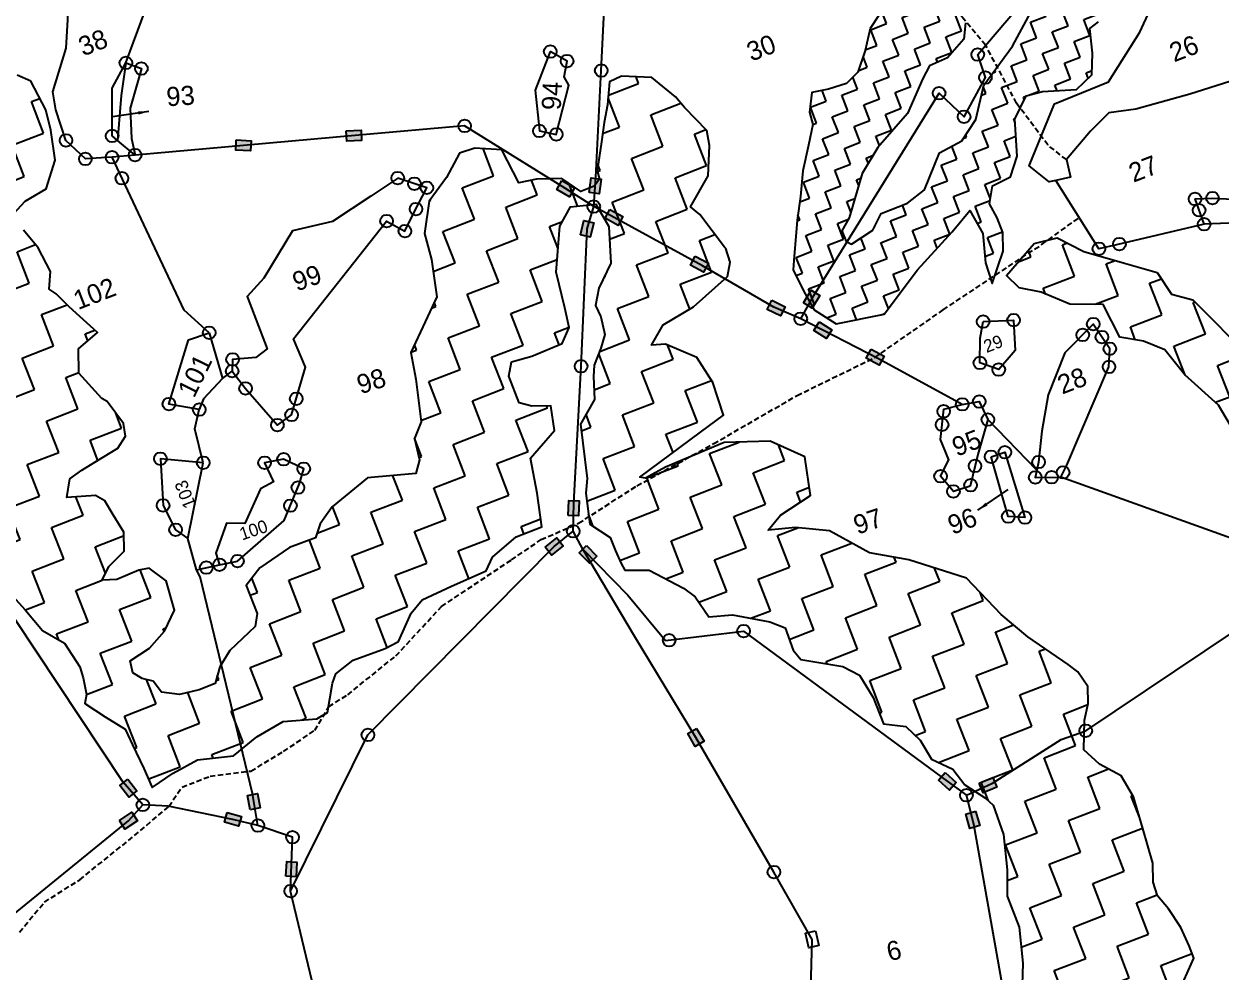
# Model space of a CAD drawing. Header units: metres. Extents: x 298584 to 302516, y 1968971 to 1973240.
# Drawn here: x 300528 to 301674, y 1971698 to 1972605 of the extents above; entities that cross this region are included whole.
import ezdxf

# ---------------------------------------------------------------- set-up
doc = ezdxf.new("R2010")
doc.units = ezdxf.units.M
doc.header["$MEASUREMENT"] = 0
doc.linetypes.add('DASHED', pattern=[0.75, 0.5, -0.25])
for name, color, linetype in [('LINE_FOOTPATH', 1, 'DASHED'), ('POLY_HATCH', 12, 'Continuous'), ('POLY_PARCEL', 6, 'Continuous'), ('SYM_ARROW', 1, 'Continuous'), ('SYM_STONE', 1, 'Continuous'), ('TEXT_PARCEL', 7, 'Continuous')]:
    doc.layers.add(name, color=color, linetype=linetype)
doc.styles.add('TEXT_MAP', font='')
doc.styles.get('TEXT_MAP').set_extended_font_data('Kruti Dev 050')
doc.dimstyles.get("Standard").update_dxf_attribs({"dimtxt": 0.18, "dimasz": 0.18, "dimexe": 0.18, "dimexo": 0.0625, "dimgap": 0.09, "dimtad": 0, "dimtih": 1, "dimtoh": 1, "dimdec": 4, "dimzin": 0, "dimdsep": 46, "dimtxsty": 'Standard', "dimcen": 0.09, "dimadec": 0, "dimazin": 0, "dimtfac": 1, "dimtdec": 4, "dimtofl": 0, "dimtmove": 0, "dimatfit": 3, "dimfxl": 1, "dimtolj": 1, "dimtzin": 0, "dimarcsym": 0})
pattern_1 = [(21.1555, (299824.944, 1968554.17), (18.4471, 41.73738), [32.2669, -32.2669]), (111.1555, (299855.037, 1968565.816), (-41.73738, 18.4471), [32.2669, -32.2669])]

# ---------------------------------------------------------------- blocks, each defined once
blk = doc.blocks.new('STONE')
blk.add_circle((0, 0), 0.851)
blk = doc.blocks.new('STONESQUAREFILLED')
blk.add_hatch(color=256).paths.add_polyline_path([(0.7, -0.48), (0.7, 0.48), (-0.7, 0.48), (-0.7, -0.48)])
blk.add_lwpolyline([(-0.7, 0.48), (0.7, 0.48), (0.7, -0.48), (-0.7, -0.48)], close=True)
blk = doc.blocks.new('STONESQUARE')
blk.add_lwpolyline([(-0.7, 0.48), (0.7, 0.48), (0.7, -0.48), (-0.7, -0.48)], close=True)
blk = doc.blocks.new('TEXTARROW')
blk.add_leader([(0.04, -0.01), (8.68, -0.01)], dimstyle='Standard', override={"dimtxt": 2.5, "dimasz": 2.5, "dimexe": 1.25, "dimexo": 0.625, "dimgap": 0.625, "dimtad": 1, "dimtih": 0, "dimtoh": 0, "dimzin": 8, "dimcen": 2.5, "dimtofl": 1})

msp = doc.modelspace()

# ---------------------------------------------------------------- hatches: boundary and pattern name
at = {"layer": 'POLY_HATCH'}
h = msp.add_hatch(dxfattribs=at)
h.set_pattern_fill('ZIGZAG', color=256, scale=5.0814, angle=21.1555, style=0)
h.set_pattern_definition([(21.1555, (299824.944, 1968554.17), (9.223553, 20.86869), [16.13345, -16.13345]), (111.1555, (299839.99, 1968559.993), (-20.86869, 9.223553), [16.13345, -16.13345])])
h.paths.add_polyline_path([(301315.3, 1972548.4), (301298.2, 1972542.9), (301282.1, 1972539.9), (301279.9, 1972520.8), (301283.3, 1972509.2), (301279.1, 1972489.4), (301273.6, 1972464.7), (301271.3, 1972440.2), (301268.3, 1972417.6), (301264.3, 1972369.7), (301274.4, 1972349.2), (301284.4, 1972331.6), (301305.6, 1972318.4), (301351.4, 1972327.5), (301383.3, 1972369.9), (301416.5, 1972406.3), (301433.3, 1972426.8), (301446, 1972404.9), (301448.3, 1972376.8), (301455, 1972356.9), (301465.5, 1972387.8), (301465, 1972405.8), (301459.6, 1972419.8), (301452.3, 1972433.1), (301455.3, 1972450.3), (301472.3, 1972459), (301478.7, 1972478.7), (301476.7, 1972514.3), (301487.3, 1972536.7), (301503, 1972540.6), (301535.5, 1972542.5), (301550.4, 1972556.8), (301551, 1972577.4), (301548.3, 1972601.1), (301556.6, 1972607.5), (301573, 1972628.8), (301583.4, 1972676.8), (301596.7, 1972731.3), (301588, 1972753.7), (301578.2, 1972773.5), (301567.3, 1972782.2), (301550.9, 1972788.7), (301539.7, 1972789.7), (301521.2, 1972793.4), (301494.3, 1972785), (301467.5, 1972768.2), (301422.9, 1972739.2), (301409.6, 1972712.6), (301406.4, 1972693.1), (301411.1, 1972667), (301406.3, 1972649.1), (301396.3, 1972638.8), (301357.6, 1972619.5), (301346.8, 1972614.2), (301337.9, 1972601.1), (301333.2, 1972580), (301326.2, 1972559.1)])
h.paths.add_polyline_path([(301345.5, 1972487.2), (301373.7, 1972519.6), (301388.6, 1972553.2), (301394.7, 1972565.2), (301412.1, 1972573), (301427.7, 1972590.9), (301429.2, 1972606.5), (301443.6, 1972624.9), (301456, 1972642.6), (301457.6, 1972668.9), (301478.5, 1972689.9), (301496.5, 1972718.3), (301515, 1972742.6), (301528.2, 1972744.5), (301529.2, 1972744.9), (301531.9, 1972740.6), (301544, 1972728.6), (301531.3, 1972692.1), (301516.9, 1972662.9), (301491.8, 1972616.7), (301474.3, 1972584.2), (301446.9, 1972546.8), (301439.3, 1972513.8), (301425.7, 1972493.5), (301404.3, 1972482.1), (301390.2, 1972446.6), (301373.7, 1972433.7), (301348.5, 1972424), (301340.7, 1972408.1), (301316.6, 1972392.5), (301310.9, 1972407.3), (301317.9, 1972419.7), (301330.5, 1972462.1)], flags=16)
h = msp.add_hatch(dxfattribs=at)
h.set_pattern_fill('ZIGZAG', color=256, scale=10.162801, angle=21.1555, style=0)
h.set_pattern_definition(pattern_1)
h.paths.add_polyline_path([(299997.4, 1971552), (299980.5, 1971580.5), (299971.6, 1971591), (299969.2, 1971622.2), (299973.9, 1971645.4), (299966.2, 1971662.8), (299972.6, 1971678.9), (299968.9, 1971696), (299962.3, 1971708), (299959.9, 1971721.7), (299961.4, 1971732.9), (299959.9, 1971746.9), (299955.3, 1971753.9), (299951, 1971760), (299943.5, 1971771.7), (299937, 1971788.6), (299925.8, 1971810), (299920.9, 1971835.3), (299915.2, 1971857.5), (299909.3, 1971872.7), (299894.7, 1971885.5), (299879.8, 1971901.1), (299868.6, 1971915.2), (299863, 1971934.5), (299861.1, 1971952.2), (299860.7, 1971965.6), (299849.2, 1971977.7), (299829.9, 1971993.6), (299820, 1972007.8), (299809.6, 1972039.8), (299812.3, 1972055.4), (299808.4, 1972065.5), (299795.2, 1972077), (299786.8, 1972103.8), (299790.2, 1972117.8), (299798.2, 1972129.6), (299811.5, 1972140.6), (299820.6, 1972159.7), (299818, 1972184), (299820.4, 1972200.5), (299842, 1972217.6), (299853.1, 1972231.6), (299854, 1972244.5), (299848.8, 1972250.3), (299831.3, 1972263), (299811.9, 1972282.3), (299810.9, 1972293), (299812.1, 1972305.5), (299796.9, 1972322), (299774.7, 1972336.7), (299761.3, 1972358.7), (299752.3, 1972382), (299774.3, 1972388.1), (299799, 1972374.3), (299810.2, 1972363.1), (299819.8, 1972348.3), (299844.7, 1972344.4), (299858.7, 1972333.3), (299868.6, 1972317.7), (299877.7, 1972301.7), (299890.7, 1972288.3), (299917.4, 1972282.1), (299947.5, 1972272.3), (299956, 1972255.2), (299989.9, 1972255.7), (300012.5, 1972252.8), (300026.4, 1972236.8), (300048.3, 1972222.9), (300072.5, 1972210.9), (300078.7, 1972199.7), (300086.7, 1972176.5), (300081.2, 1972165.6), (300081.1, 1972155.9), (300085.2, 1972142.9), (300096.2, 1972134.5), (300104.8, 1972122.3), (300112, 1972107.8), (300116.1, 1972086), (300118.6, 1972074.4), (300126.6, 1972063.9), (300145.2, 1972071.1), (300173.6, 1972065.5), (300187.8, 1972056.5), (300210, 1972042.7), (300215.7, 1972044.9), (300231.1, 1972052.8), (300247.7, 1972060.2), (300265.6, 1972064.2), (300285.7, 1972065.1), (300312.7, 1972075.6), (300330.1, 1972091.1), (300352.6, 1972100.8), (300377.6, 1972106.6), (300407.4, 1972089.9), (300440.7, 1972079.4), (300471.2, 1972070.9), (300495.5, 1972068.6), (300513.9, 1972061.1), (300529.1, 1972044.6), (300545.5, 1972024.7), (300566.8, 1972012.6), (300581.3, 1971990), (300584.4, 1971979.5), (300587.8, 1971963.3), (300586.1, 1971954.9), (300605.7, 1971942.1), (300624.9, 1971930.1), (300631.7, 1971915.2), (300642.7, 1971892.7), (300650.7, 1971874.5), (300670.8, 1971888), (300694, 1971900.9), (300728.6, 1971904.6), (300750.7, 1971922.9), (300776.1, 1971937.6), (300808.2, 1971940.2), (300818.5, 1971946.2), (300824.5, 1971981.7), (300842.9, 1971996.4), (300873.7, 1972007.4), (300886.5, 1972014.3), (300898.5, 1972041.3), (300909.1, 1972054.1), (300937.2, 1972067), (300970.4, 1972081.8), (300976.6, 1972094.9), (300999.2, 1972114.3), (301023.7, 1972123.8), (301019.1, 1972156.1), (301012.9, 1972189.6), (301035.8, 1972216), (301032.3, 1972239.9), (301014, 1972239.6), (301002, 1972242.8), (300992.2, 1972268.2), (300994.7, 1972281.8), (301014, 1972287.3), (301043.3, 1972299.6), (301050, 1972314.8), (301045.7, 1972333.6), (301037.5, 1972367.8), (301040.9, 1972411.9), (301051.2, 1972430.4), (301075.5, 1972433), (301087.7, 1972411.5), (301089.7, 1972376.3), (301078.4, 1972352.5), (301075.2, 1972335.7), (301080.3, 1972325), (301084, 1972308), (301080.3, 1972294.9), (301073.9, 1972278.8), (301073.2, 1972267.9), (301074, 1972245.8), (301060.7, 1972222.2), (301067.2, 1972170.3), (301065.9, 1972156.1), (301069.6, 1972126.5), (301089.1, 1972113.6), (301094.1, 1972100.9), (301099.7, 1972088.8), (301103.1, 1972082.4), (301126.4, 1972082.6), (301159.4, 1972065.3), (301170.4, 1972056.9), (301183.7, 1972037.7), (301206.3, 1972039.7), (301241.9, 1972033), (301256.8, 1972027.2), (301264.2, 1972005.7), (301271.5, 1971996.9), (301312, 1971990.2), (301327.9, 1971981.8), (301341, 1971960.6), (301350.8, 1971935.2), (301372.2, 1971932.8), (301386, 1971919.7), (301396.9, 1971901.5), (301417.2, 1971891.9), (301428.8, 1971876.9), (301455.1, 1971859.6), (301465.8, 1971829.3), (301469.1, 1971795.6), (301469.2, 1971770.3), (301480.6, 1971740.7), (301484.3, 1971706.2), (301483.5, 1971685.5), (301479.9, 1971664.6), (301489.7, 1971634.4), (301496.1, 1971607.7), (301498, 1971586.7), (301492.1, 1971573.2), (301493.1, 1971560.1), (301501.2, 1971529.2), (301490.4, 1971501.7), (301482, 1971478.1), (301489.6, 1971450.9), (301492.1, 1971434.4), (301486.5, 1971408.8), (301490.5, 1971395.8), (301500.5, 1971367.6), (301498, 1971354), (301487.7, 1971345.2), (301491.8, 1971314.7), (301495, 1971306.2), (301500.1, 1971286.9), (301499.3, 1971277.7), (301500.5, 1971256.8), (301507.2, 1971249.7), (301509.6, 1971240.9), (301515.8, 1971219.9), (301515.8, 1971202.4), (301552.1, 1971211.6), (301579.5, 1971226.1), (301576, 1971265.6), (301573, 1971298.4), (301569.3, 1971320.4), (301590, 1971332.3), (301597.9, 1971359.6), (301604.1, 1971381.4), (301603.1, 1971396.6), (301586.9, 1971410.8), (301562.4, 1971418.8), (301559.3, 1971429.3), (301569.1, 1971446.7), (301601.8, 1971472.9), (301622, 1971501.1), (301624.7, 1971521.7), (301609.8, 1971540.2), (301600.1, 1971575.3), (301597, 1971598.4), (301595.3, 1971615.3), (301589.8, 1971629.6), (301593.6, 1971650.2), (301600.8, 1971656.9), (301621.1, 1971664.8), (301632.3, 1971675.9), (301647.9, 1971711.1), (301643.3, 1971722.9), (301635.6, 1971740.4), (301623.8, 1971758.2), (301613.2, 1971770.6), (301609.1, 1971783.6), (301608.8, 1971802), (301599, 1971835.1), (301590, 1971865.6), (301578.5, 1971885.5), (301557.5, 1971896.8), (301542.5, 1971910.5), (301543.2, 1971938.9), (301546.8, 1971954.9), (301546.3, 1971971.2), (301537, 1971985.1), (301527.5, 1971992.1), (301489.1, 1972018.7), (301463.4, 1972039.9), (301430.4, 1972074.8), (301375, 1972092.2), (301337.3, 1972099), (301299, 1972120.2), (301266.7, 1972123.2), (301240.4, 1972120.8), (301252.3, 1972135.1), (301281, 1972154), (301275.6, 1972190.8), (301242.4, 1972206.1), (301198.2, 1972204.6), (301142.2, 1972181), (301122.8, 1972170.6), (301117.6, 1972171.5), (301175.5, 1972214.6), (301197.5, 1972230.9), (301187.4, 1972262), (301172.2, 1972286.2), (301142, 1972298.9), (301128.8, 1972297.7), (301139.7, 1972317.4), (301169, 1972334.6), (301201.5, 1972363.7), (301204, 1972377.3), (301200.3, 1972389.3), (301174.8, 1972423), (301166.1, 1972430.3), (301182.8, 1972460.1), (301184.3, 1972488.9), (301181.6, 1972503.4), (301160.4, 1972525.4), (301151.6, 1972535.6), (301128.9, 1972554), (301100.1, 1972555.5), (301088.6, 1972550.1), (301086.5, 1972527.9), (301083.3, 1972511.1), (301080.7, 1972492.6), (301076.8, 1972464.8), (301078.9, 1972456.9), (301073.8, 1972450), (301061.1, 1972445.1), (301042.7, 1972457.5), (301018.6, 1972456.9), (301001.6, 1972453.2), (300985.4, 1972484.9), (300959.5, 1972486.5), (300944.8, 1972481.8), (300932.4, 1972458.5), (300915.9, 1972435.6), (300911.4, 1972404.7), (300918, 1972380), (300921, 1972359.8), (300923.1, 1972344.1), (300911.9, 1972320.3), (300898.1, 1972290.7), (300903, 1972265.4), (300908.1, 1972224.5), (300901.7, 1972208.5), (300906.7, 1972188), (300903, 1972174.9), (300856.9, 1972170.7), (300822.9, 1972143), (300811.6, 1972126.9), (300807.1, 1972113.5), (300782, 1972104.3), (300753.7, 1972084.6), (300740.7, 1972067.9), (300751.1, 1972040.8), (300749.1, 1972028.4), (300724.9, 1972005.4), (300715.3, 1971990), (300710.9, 1971973.8), (300695.7, 1971967.9), (300676.9, 1971963.5), (300659.6, 1971965.6), (300651.6, 1971976.1), (300632.8, 1971980.7), (300629.5, 1971995.7), (300648.1, 1972007.8), (300662.3, 1972024), (300672, 1972044.2), (300664, 1972072.3), (300647.7, 1972084.4), (300637.7, 1972082.5), (300616.9, 1972073.5), (300602.6, 1972072.8), (300609.1, 1972086), (300623.9, 1972100.5), (300623.6, 1972118.9), (300613.4, 1972135.3), (300605.3, 1972148.7), (300596.4, 1972154), (300568.9, 1972152.1), (300571.8, 1972169.8), (300583.2, 1972178.1), (300595.8, 1972185.8), (300617.8, 1972199.2), (300625, 1972210.8), (300623.3, 1972222.7), (300607.4, 1972243.8), (300602.4, 1972246.7), (300580.3, 1972270.9), (300580, 1972294.2), (300598.3, 1972310), (300571.2, 1972334.5), (300558.6, 1972347.1), (300552.1, 1972351.4), (300553.3, 1972368.4), (300541.6, 1972391.1), (300527.3, 1972407.9), (300518.2, 1972423.8), (300529.1, 1972435.8), (300549, 1972447.4), (300557.7, 1972475.1), (300553.5, 1972503.6), (300548.8, 1972523.2), (300534.3, 1972550.6), (300521.4, 1972556.3), (300513.7, 1972556.2), (300486.8, 1972547.8), (300448.2, 1972549.4), (300443, 1972550.3), (300421, 1972551), (300399.9, 1972542.9), (300390.4, 1972554.8), (300367.4, 1972574), (300332.8, 1972570.4), (300313, 1972558.8), (300289.2, 1972539.9), (300268.4, 1972510.5), (300262.7, 1972492.7), (300259.1, 1972476.7), (300258.6, 1972462.9), (300266.3, 1972440.6), (300261.2, 1972421.1), (300237.7, 1972401.4), (300226.1, 1972360.9), (300223.8, 1972324), (300223.9, 1972298.8), (300227.8, 1972276), (300212, 1972251.4), (300186.2, 1972257.9), (300163.3, 1972279.2), (300122.2, 1972292.5), (300090.4, 1972309.3), (300076.8, 1972316.7), (300041.5, 1972322.5), (300031.8, 1972340.1), (300021.7, 1972358.6), (300008, 1972381.5), (299991.2, 1972402.2), (299954.5, 1972424), (299938.8, 1972429.6), (299924.2, 1972430.8), (299897.3, 1972427.2), (299885.2, 1972458.5), (299871.4, 1972484.2), (299856, 1972498.7), (299810.3, 1972493.6), (299795.8, 1972490.9), (299773.1, 1972479.2), (299748.2, 1972470.6), (299712.1, 1972463.4), (299696.8, 1972465.3), (299659.6, 1972468.4), (299641.1, 1972463.2), (299638.8, 1972451.6), (299644.3, 1972427.4), (299644.8, 1972407.7), (299638.4, 1972369.7), (299650, 1972337.3), (299666.3, 1972320.3), (299693, 1972301.5), (299734.6, 1972284.5), (299749.8, 1972272.9), (299753.5, 1972260.7), (299752.4, 1972248.6), (299764.5, 1972234.5), (299755.4, 1972215.7), (299760.4, 1972195.3), (299769.5, 1972171.6), (299756.2, 1972168.4), (299739, 1972172.5), (299697.1, 1972202.9), (299660.6, 1972183.9), (299643.5, 1972175.4), (299643.7, 1972147.3), (299646, 1972128.7), (299676.1, 1972088.8), (299681.2, 1972083), (299709.3, 1972044.7), (299728.5, 1972032.7), (299732.9, 1972014), (299729, 1971998.9), (299737.5, 1971976.9), (299757, 1971959.2), (299778.9, 1971945.3), (299783.2, 1971934.3), (299786.9, 1971909.5), (299792.9, 1971886.6), (299811.9, 1971872.5), (299836.1, 1971860.5), (299845.7, 1971850.6), (299854.8, 1971847.3), (299847, 1971834.9), (299831.7, 1971806.6), (299831.1, 1971795.7), (299848.1, 1971768.4), (299826.4, 1971755), (299817.7, 1971744.8), (299807.2, 1971724.2), (299813.1, 1971701.3), (299828, 1971677.9), (299842.3, 1971661), (299869.6, 1971648.3), (299867, 1971637.5), (299848, 1971601), (299845.4, 1971577.7), (299861.9, 1971545.2), (299875.9, 1971538.9), (299880.9, 1971526.3), (299882.8, 1971521.2), (299895, 1971489.3), (299927.6, 1971450.4), (299934.7, 1971434.6), (299941.2, 1971405.1), (299945, 1971380.3), (299957.6, 1971350.2), (299947.8, 1971332.8), (299941.9, 1971292.6), (299931.6, 1971274), (299936, 1971255.3), (299944.8, 1971232.4), (299954.1, 1971223.4), (299966.8, 1971210.8), (300000.9, 1971200.7), (300013.3, 1971198.7), (300001.6, 1971178.8), (300009.6, 1971150.8), (300015, 1971139.3), (300027.6, 1971134.4), (300027.6, 1971121.8), (300023.1, 1971100.6), (300036.1, 1971069.7), (300075.6, 1971035.4), (300099, 1971015.3), (300113.9, 1971009.4), (300120.5, 1971010), (300125.2, 1971020.5), (300133.9, 1971030.7), (300152.1, 1971029), (300148.7, 1971002.4), (300148.3, 1970993.5), (300153.1, 1970971.1), (300171.9, 1970942.4), (300178.4, 1970933.2), (300168.5, 1970918.7), (300160.9, 1970903.1), (300158.3, 1970884.6), (300147.7, 1970872.3), (300172.6, 1970847.7), (300202.5, 1970823.3), (300266, 1970809.9), (300275.4, 1970810.7), (300282.1, 1970833.7), (300276.5, 1970848.1), (300265.6, 1970866.2), (300257.1, 1970875.5), (300246.3, 1970903.4), (300241.6, 1970925.9), (300253, 1970939.1), (300253.6, 1970945.1), (300242.8, 1970960.4), (300221.5, 1970982.2), (300212.9, 1971014.9), (300210.7, 1971036), (300204.2, 1971052.9), (300191, 1971064.4), (300183, 1971074.9), (300167.1, 1971096), (300160.4, 1971103.1), (300153.7, 1971118), (300152, 1971134.8), (300153.2, 1971151.8), (300148.7, 1971163.7), (300144.2, 1971172.7), (300138.5, 1971189.9), (300129.1, 1971206.7), (300120.4, 1971226.6), (300111.8, 1971238.8), (300104.3, 1971250.5), (300093.6, 1971270.7), (300078, 1971298.4), (300076.1, 1971308.3), (300066.6, 1971332.9), (300054.7, 1971361.3), (300036.9, 1971404.1), (300034.4, 1971413.7), (300033.8, 1971420.3), (300025.1, 1971452.9), (300018.9, 1971486.4), (300006.8, 1971517.7), (300004.3, 1971534.3)])
h.paths.add_polyline_path([(300275.8, 1972245.4), (300268.4, 1972255.4), (300262.1, 1972293), (300266.7, 1972305.3), (300284.5, 1972326.3), (300287.8, 1972351.1), (300297.8, 1972367.9), (300326.4, 1972409.6), (300350.3, 1972433), (300370.4, 1972441.9), (300381.2, 1972441.4), (300395, 1972436.1), (300420.4, 1972428.3), (300428.8, 1972418.6), (300433, 1972395.6), (300443.5, 1972380.8), (300451.8, 1972359.3), (300456.1, 1972348.1), (300457.8, 1972319.3), (300466.1, 1972307.2), (300472.7, 1972299.2), (300480.6, 1972278.8), (300484.2, 1972254.3), (300492.1, 1972233.8), (300506.9, 1972223.1), (300518.4, 1972214.6), (300521.1, 1972201.5), (300522.5, 1972179.7), (300513.2, 1972176.1), (300507.1, 1972189), (300494.8, 1972205.5), (300485.4, 1972220.7), (300466.5, 1972223.9), (300418.6, 1972201.8), (300406.1, 1972215.8), (300412.6, 1972232.5), (300446.6, 1972263.2), (300439.6, 1972293.5), (300421.5, 1972300.6), (300403.3, 1972326.5), (300385.3, 1972339.5), (300348.7, 1972348.8), (300335.1, 1972335.4), (300306.8, 1972302.1), (300293.8, 1972268.8)], flags=16)
at = {"layer": 'POLY_HATCH', "ltscale": 10}
h = msp.add_hatch(dxfattribs=at)
h.set_pattern_fill('ZIGZAG', color=256, scale=10.162801, angle=21.1555, style=0)
h.set_pattern_definition(pattern_1)
h.paths.add_polyline_path([(301736.8, 1972166.7), (301744.5, 1972149.4), (301774.9, 1972130.4), (301793.1, 1972113.4), (301807.7, 1972075.7), (301811.2, 1972051.5), (301804.6, 1972028.8), (301808, 1972005.1), (301810.2, 1971994.4), (301799.8, 1971978.8), (301767.3, 1971968.2), (301769, 1971956.3), (301751.7, 1971901.5), (301754.7, 1971881.5), (301764, 1971877.4), (301773.8, 1971861.9), (301781.8, 1971848.7), (301785.3, 1971834.6), (301789.1, 1971819.8), (301802.2, 1971813.3), (301819.8, 1971806.7), (301826.1, 1971799.2), (301812.2, 1971782.5), (301800.7, 1971767.5), (301792.6, 1971746.1), (301798.7, 1971725.3), (301806.7, 1971719.7), (301808.6, 1971709.9), (301805.7, 1971692.4), (301807, 1971676.6), (301814.8, 1971661.3), (301849.1, 1971657.3), (301874.3, 1971654.5), (301897.6, 1971666.4), (301913.8, 1971666.9), (301924, 1971655.4), (301939.6, 1971649.9), (301976.7, 1971666.2), (301991.7, 1971684.5), (302007.2, 1971706.9), (302018.3, 1971760.2), (302015.8, 1971789.1), (302009.5, 1971807.8), (302023.8, 1971818.2), (302030.6, 1971830.4), (302028.2, 1971839.1), (302019.4, 1971856.9), (302006.5, 1971882.7), (301974, 1971897.1), (301951.5, 1971898), (301952.8, 1971907.1), (301943.8, 1971927.7), (301933.4, 1971919.9), (301915.5, 1971901.4), (301908.8, 1971894), (301889, 1971885.3), (301868.8, 1971872.7), (301850, 1971844.3), (301844.5, 1971833.1), (301832.7, 1971842.7), (301824.8, 1971860), (301814.7, 1971881.1), (301811, 1971898), (301812.1, 1971905.1), (301810.3, 1971919.8), (301824.4, 1971933), (301847.3, 1971918.8), (301872, 1971924.5), (301876.7, 1971927.3), (301893, 1971945.1), (301892.9, 1971965.3), (301881.3, 1971992.6), (301899.2, 1972011), (301921.1, 1972029.1), (301922, 1972046.8), (301917.6, 1972085.5), (301885.1, 1972147), (301848.2, 1972174.7), (301836.9, 1972179), (301833.2, 1972191.1), (301844, 1972202.9), (301846.6, 1972221.2), (301831.2, 1972246.1), (301817.6, 1972263.9), (301788.8, 1972283.5), (301772.2, 1972266.6), (301761.4, 1972237.3), (301744.5, 1972251), (301738.8, 1972258.4), (301720.4, 1972281.1), (301684.9, 1972303), (301664.3, 1972323.9), (301647, 1972341.3), (301626.6, 1972346.8), (301612.8, 1972367.5), (301581.4, 1972376.5), (301542.5, 1972387.4), (301517.1, 1972400.7), (301495.2, 1972395.1), (301468.5, 1972364.6), (301480.7, 1972352.9), (301501.7, 1972348.5), (301529.2, 1972337.1), (301561.1, 1972336.9), (301577.1, 1972305.5), (301599.7, 1972301.8), (301620.3, 1972293.4), (301639.3, 1972269.4), (301671.6, 1972240.5), (301683.1, 1972220.9), (301689.4, 1972207), (301707, 1972196.5), (301732, 1972191.7)])
h.paths.add_polyline_path([(301932.3, 1971853.2), (301940.7, 1971856.5), (301947.2, 1971859), (301964.4, 1971860.3), (301975, 1971848.3), (301976.5, 1971836), (301956.4, 1971818.6), (301946.5, 1971794.3), (301933.6, 1971758.3), (301933.3, 1971736.7), (301922.5, 1971731.4), (301911.2, 1971730.3), (301891.5, 1971722.7), (301858.1, 1971706.5), (301842.3, 1971711.1), (301834.8, 1971722.2), (301834.1, 1971738), (301838.3, 1971749.3), (301852.6, 1971762.3), (301868.9, 1971772.9), (301889.5, 1971800.2), (301924.7, 1971839.5)], flags=16)

# ---------------------------------------------------------------- linework, layer by layer
at = {"layer": 'LINE_FOOTPATH', "ltscale": 10}
for points in [[(301525.9, 1972475.5), (301508.1, 1972489.5), (301478.2, 1972529.5), (301448.6, 1972585), (301425.9, 1972612.3), (301419.1, 1972657), (301412.2, 1972700), (301395.7, 1972708.8), (301315.8, 1972732.8), (301259.5, 1972743.9), (301211.8, 1972756.8), (301183.8, 1972760.3), (301156.4, 1972758.1), (301135.2, 1972755), (301110.7, 1972759.3)], [(300523.7, 1971736), (300547.6, 1971764.7), (300581.2, 1971786.1), (300633.8, 1971828.4), (300666.5, 1971856.3), (300679.2, 1971874.8), (300706.1, 1971885.1), (300745.2, 1971890.1), (300776.4, 1971909), (300806.2, 1971929), (300819.8, 1971951.9), (300837.8, 1971963.2), (300883.9, 1972000.4), (300927.7, 1972047.8), (300994.6, 1972092.3), (301023, 1972111.7), (301058.9, 1972127.3), (301114.7, 1972163.2), (301188.3, 1972203.6), (301268.1, 1972249.7), (301342.4, 1972286), (301408, 1972331.7), (301502.6, 1972394.4), (301538.2, 1972420.1)]]:
    msp.add_lwpolyline(points, dxfattribs=at)
at = {"layer": 'POLY_HATCH', "ltscale": 10}
for points in [[(301346.8, 1972614.2), (301337.9, 1972601.1), (301333.2, 1972580), (301326.2, 1972559.1), (301315.3, 1972548.4), (301298.2, 1972542.9), (301282.1, 1972539.9), (301279.9, 1972520.8), (301283.3, 1972509.2), (301279.1, 1972489.4), (301273.6, 1972464.7), (301271.3, 1972440.2), (301268.3, 1972417.6), (301265, 1972378.8), (301264.2, 1972369.9), (301274.4, 1972349.2), (301284.4, 1972331.6), (301305.6, 1972318.4), (301351.4, 1972327.5), (301383.3, 1972369.9), (301416.5, 1972406.3), (301433.3, 1972426.8), (301446, 1972404.9), (301448.3, 1972376.8), (301455, 1972356.9), (301465.5, 1972387.8), (301465, 1972405.8), (301459.6, 1972419.8), (301452.3, 1972433.1), (301455.3, 1972450.3), (301472.3, 1972459), (301478.7, 1972478.7), (301476.7, 1972514.3), (301487.3, 1972536.7), (301503, 1972540.6), (301535.5, 1972542.5), (301550.4, 1972556.8), (301551, 1972577.4), (301548.3, 1972601.1), (301556.6, 1972607.5)], [(301429.2, 1972606.5), (301427.7, 1972590.9), (301412.1, 1972573), (301394.7, 1972565.2), (301388.6, 1972553.2), (301373.7, 1972519.6), (301345.5, 1972487.2), (301330.5, 1972462.1), (301317.9, 1972419.7), (301310.9, 1972407.3), (301314.9, 1972397), (301320.1, 1972394.7), (301340.7, 1972408.1), (301348.5, 1972424), (301373.7, 1972433.7), (301390.2, 1972446.6), (301404.3, 1972482.1), (301425.7, 1972493.5), (301439.3, 1972513.8), (301446.9, 1972546.8), (301474.3, 1972584.2), (301491.8, 1972616.7)], [(300518.2, 1972423.8), (300529.1, 1972435.8), (300549, 1972447.4), (300557.7, 1972475.1), (300553.5, 1972503.6), (300548.8, 1972523.2), (300534.3, 1972550.6), (300521.4, 1972556.3)], [(301632.3, 1971675.9), (301647.9, 1971711.1), (301643.3, 1971722.9), (301635.6, 1971740.4), (301623.8, 1971758.2), (301613.2, 1971770.6), (301609.1, 1971783.6), (301608.8, 1971802), (301599, 1971835.1), (301590, 1971865.6), (301578.5, 1971885.5), (301557.5, 1971896.8), (301542.5, 1971910.5), (301543.2, 1971938.9), (301546.8, 1971954.9), (301546.3, 1971971.2), (301537, 1971985.1), (301527.5, 1971992.1), (301489.1, 1972018.7), (301463.4, 1972039.9), (301430.4, 1972074.8), (301375, 1972092.2), (301337.3, 1972099), (301299, 1972120.2), (301266.7, 1972123.2), (301240.4, 1972120.8), (301252.3, 1972135.1), (301281, 1972154), (301275.6, 1972190.8), (301242.4, 1972206.1), (301198.2, 1972204.6), (301142.2, 1972181), (301122.8, 1972170.6), (301117.6, 1972171.5), (301175.5, 1972214.6), (301197.5, 1972230.9), (301187.4, 1972262), (301172.2, 1972286.2), (301142, 1972298.9), (301128.8, 1972297.7), (301139.7, 1972317.4), (301169, 1972334.6), (301201.5, 1972363.7), (301204, 1972377.3), (301200, 1972390.3), (301198.5, 1972391.7), (301174.8, 1972423), (301166.1, 1972430.3), (301182.8, 1972460.1), (301184.3, 1972488.9), (301181.6, 1972503.4), (301160.4, 1972525.4), (301151.6, 1972535.6), (301128.9, 1972554), (301100.1, 1972555.5), (301088.6, 1972550.1), (301086.5, 1972527.9), (301083.3, 1972511.1), (301080.7, 1972492.6), (301076.8, 1972464.8), (301078.9, 1972456.9), (301073.8, 1972450), (301061.1, 1972445.1), (301042.7, 1972457.5), (301018.6, 1972456.9), (301001.6, 1972453.2), (300985.4, 1972484.9), (300959.5, 1972486.5), (300944.8, 1972481.8), (300932.4, 1972458.5), (300915.9, 1972435.6), (300911.4, 1972404.7), (300918, 1972380), (300921, 1972359.8), (300923.1, 1972344.1), (300911.9, 1972320.3), (300898.1, 1972290.7), (300903, 1972265.4), (300908.1, 1972224.5), (300901.7, 1972208.5), (300906.7, 1972188), (300903, 1972174.9), (300856.9, 1972170.7), (300822.9, 1972143), (300811.6, 1972126.9), (300807.1, 1972113.5), (300782, 1972104.3), (300753.7, 1972084.6), (300740.7, 1972067.9), (300751.1, 1972040.8), (300749.1, 1972028.4), (300724.9, 1972005.4), (300715.3, 1971990), (300710.9, 1971973.8), (300695.7, 1971967.9), (300676.9, 1971963.5), (300659.6, 1971965.6), (300651.6, 1971976.1), (300640.9, 1971978.7), (300632, 1971984.1), (300629.5, 1971995.7), (300648.1, 1972007.8), (300662.3, 1972024), (300672, 1972044.2), (300664, 1972072.3), (300647.7, 1972084.4), (300637.7, 1972082.5), (300616.9, 1972073.5), (300602.6, 1972072.8), (300609.1, 1972086), (300623.9, 1972100.5), (300623.6, 1972118.9), (300613.4, 1972135.3), (300605.3, 1972148.7), (300596.4, 1972154), (300568.9, 1972152.1), (300571.8, 1972169.8), (300583.2, 1972178.1), (300595.8, 1972185.8), (300617.8, 1972199.2), (300625, 1972210.8), (300623.3, 1972222.7), (300607.4, 1972243.8), (300602.4, 1972246.7), (300580.3, 1972270.9), (300580, 1972294.2), (300598.3, 1972310), (300571.2, 1972334.5), (300558.6, 1972347.1), (300552.1, 1972351.4), (300553.3, 1972368.4), (300541.6, 1972391.1), (300527.3, 1972407.9)], [(300513.9, 1972061.1), (300529.1, 1972044.6), (300545.5, 1972024.7), (300566.8, 1972012.6), (300581.3, 1971990), (300584.4, 1971979.5), (300587.8, 1971963.3), (300586.1, 1971954.9), (300605.7, 1971942.1), (300624.9, 1971930.1), (300631.7, 1971915.2), (300642.7, 1971892.7), (300650.7, 1971874.5), (300670.8, 1971888), (300694, 1971900.9), (300728.6, 1971904.6), (300750.7, 1971922.9), (300776.1, 1971937.6), (300808.2, 1971940.2), (300818.5, 1971946.2), (300823.2, 1971974.3), (300826.5, 1971983.3), (300842.9, 1971996.4), (300873.7, 1972007.4), (300886.5, 1972014.3), (300898.5, 1972041.3), (300909.1, 1972054.1), (300937.2, 1972067), (300970.4, 1972081.8), (300976.6, 1972094.9), (300999.2, 1972114.3), (301023.7, 1972123.8), (301019.1, 1972156.1), (301012.9, 1972189.6), (301035.8, 1972216), (301032.3, 1972239.9), (301014, 1972239.6), (301002, 1972242.8), (300992.2, 1972268.2), (300994.7, 1972281.8), (301014, 1972287.3), (301043.3, 1972299.6), (301050, 1972314.8), (301045.7, 1972333.6), (301037.5, 1972367.8), (301040.9, 1972411.9), (301051.2, 1972430.4), (301075.5, 1972433), (301087.7, 1972411.5), (301089.7, 1972376.3), (301078.4, 1972352.5), (301075.2, 1972335.7), (301080.3, 1972325), (301084, 1972308), (301080.3, 1972294.9), (301073.9, 1972278.8), (301073.2, 1972267.9), (301074, 1972245.8), (301060.7, 1972222.2), (301067.2, 1972170.3), (301065.9, 1972156.1), (301069.6, 1972126.5), (301089.1, 1972113.6), (301094.1, 1972100.9), (301099.7, 1972088.8), (301103.1, 1972082.4), (301126.4, 1972082.6), (301159.4, 1972065.3), (301170.4, 1972056.9), (301183.7, 1972037.7), (301206.3, 1972039.7), (301241.9, 1972033), (301256.8, 1972027.2), (301264.2, 1972005.7), (301271.5, 1971996.9), (301312, 1971990.2), (301327.9, 1971981.8), (301341, 1971960.6), (301350.8, 1971935.2), (301372.2, 1971932.8), (301386, 1971919.7), (301396.9, 1971901.5), (301417.2, 1971891.9), (301428.8, 1971876.9), (301448.4, 1971864.1), (301455.9, 1971857.5), (301465.8, 1971829.3), (301469.1, 1971795.6), (301469.2, 1971770.3), (301480.6, 1971740.7), (301484.3, 1971706.2), (301483.5, 1971685.5)], [(301683.1, 1972220.9), (301671.6, 1972240.5), (301639.3, 1972269.4), (301620.3, 1972293.4), (301599.7, 1972301.8), (301577.1, 1972305.5), (301561.1, 1972336.9), (301529.2, 1972337.1), (301501.7, 1972348.5), (301480.7, 1972352.9), (301468.5, 1972364.6), (301495.2, 1972395.1), (301517.1, 1972400.7), (301542.5, 1972387.4), (301581.4, 1972376.5), (301612.8, 1972367.5), (301626.6, 1972346.8), (301647, 1972341.3), (301664.3, 1972323.9), (301684.9, 1972303)]]:
    msp.add_lwpolyline(points, dxfattribs=at)
at = {"layer": 'POLY_PARCEL'}
for points in [[(301271.6, 1972323.1), (301284.1, 1972345.5), (301404, 1972539.1), (301427.9, 1972516.5), (301448.4, 1972554.1), (301441, 1972576), (301494.8, 1972639.3), (301485.3, 1972651.9), (301523.6, 1972724), (301524.1, 1972816.9), (301521.4, 1972837)], [(301073.4, 1972430.6), (301075.3, 1972458.7), (301080.6, 1972560.8), (301088, 1972713.8), (301088.3, 1972724.8)], [(300612.2, 1972477.8), (300586.7, 1972476.1), (300568.1, 1972493.9), (300558.4, 1972523.2), (300555.4, 1972540.3), (300568.2, 1972582.2), (300570, 1972609.3), (300567.8, 1972666.5), (300569.7, 1972685.9)], [(301515.7, 1972455.6), (301509.3, 1972454.2), (301490.3, 1972469.5), (301514.4, 1972529), (301566.2, 1972549.8), (301596.2, 1972597.5), (301616, 1972640.5), (301637.1, 1972671.5)], [(300625.4, 1972568), (300644.3, 1972618.8)], [(300617.5, 1972493.8), (300612.3, 1972498.2), (300612.3, 1972543.8), (300625.4, 1972568)], [(300625.4, 1972568), (300620.9, 1972536.8), (300617.5, 1972493.8)], [(300625.4, 1972568), (300640.3, 1972562.7), (300629.6, 1972524.8), (300630.8, 1972495.8), (300634.2, 1972479.8)], [(301709.8, 1972553.7), (301695.4, 1972554.5), (301644, 1972538.1), (301592.5, 1972523.9), (301566.6, 1972520.2), (301548.9, 1972502.8), (301525.9, 1972475.5), (301529.9, 1972458.6), (301515.7, 1972455.6)], [(301657.8, 1972413.6), (301649.1, 1972437.9), (301665.8, 1972438.7), (301704.8, 1972436.8), (301760.5, 1972473.9), (301775.8, 1972509.5), (301771.9, 1972525)], [(301073.4, 1972430.6), (301046.5, 1972447.7), (300949.8, 1972507.7), (300848.6, 1972498.8), (300738, 1972489.1), (300634.2, 1972479.8)], [(300634.2, 1972479.8), (300617.5, 1972493.8)], [(300634.2, 1972479.8), (300612.2, 1972477.8)], [(300705.2, 1972309.7), (300681.2, 1972331.5), (300619.6, 1972462.1), (300612.2, 1972477.8)], [(301657.8, 1972413.6), (301574, 1972393.9), (301557.1, 1972390.2), (301515.7, 1972455.6)], [(301053.8, 1972119.7), (301054.3, 1972146.6), (301061.2, 1972277.7), (301067, 1972409.2), (301073.4, 1972430.6)], [(301271.6, 1972323.1), (301245.7, 1972334.3), (301177.6, 1972373.8), (301092.8, 1972420.2), (301073.4, 1972430.6)], [(301841.6, 1972420.2), (301733.1, 1972376.3), (301713.5, 1972403.3), (301689.1, 1972415.1), (301657.8, 1972413.6)], [(301426.2, 1972241.2), (301346, 1972284.7), (301271.6, 1972323.1)], [(301520.5, 1972171.5), (301526.3, 1972183), (301566.7, 1972277.1), (301567.5, 1972294.4), (301551.6, 1972318), (301524.4, 1972290.5), (301508.4, 1972250.3), (301502.4, 1972215.5), (301499.3, 1972186), (301497.6, 1972178.1)], [(300695.7, 1972236.2), (300666.7, 1972241.4), (300685.4, 1972303), (300705.2, 1972309.7)], [(300705.2, 1972309.7), (300718.1, 1972265.9)], [(300718.1, 1972265.9), (300727.2, 1972273)], [(300718.1, 1972265.9), (300699.6, 1972246.4), (300695.7, 1972236.2)], [(300699.5, 1972185.3), (300691.5, 1972217.7), (300695.7, 1972236.2)], [(301450.7, 1972226.6), (301441, 1972193.1), (301433.9, 1972162.8), (301417.7, 1972157.9), (301405.5, 1972172.3), (301413.2, 1972188), (301405.3, 1972207.6), (301408.6, 1972236.5), (301426.2, 1972241.2)], [(301426.2, 1972241.2), (301442.5, 1972243.9), (301450.7, 1972226.6)], [(301497.6, 1972178.1), (301450.7, 1972226.6)], [(300699.5, 1972185.3), (300658.5, 1972189.1), (300661, 1972144.4), (300673, 1972121.2), (300684.6, 1972112.9)], [(300684.6, 1972112.9), (300699.5, 1972185.3)], [(301497.6, 1972178.1), (301496.1, 1972171.3), (301520.5, 1972171.5)], [(301773.2, 1972080.3), (301751.1, 1972088.8), (301520.5, 1972171.5)], [(300783.2, 1971775.2), (300857.2, 1971924.7), (301035.4, 1972105), (301053.8, 1972119.7)], [(301062.9, 1972102.5), (301053.8, 1972119.7)], [(300693, 1972082.8), (300684.6, 1972112.9)], [(301062.9, 1972102.5), (301106.1, 1972058.4), (301142, 1972015), (301216.8, 1972024.1), (301411.9, 1971880.3), (301430.2, 1971866.9)], [(301289.8, 1971304.2), (301288.4, 1971398.1), (301285.1, 1971613.3), (301281, 1971669.7), (301282.5, 1971729), (301245.9, 1971793.4), (301171.2, 1971922.3), (301112.5, 1972019.1), (301062.9, 1972102.5)], [(300641.7, 1971857.7), (300622.4, 1971879.9), (300519.4, 1972035.3), (300405.1, 1972077.4), (300387.9, 1972088.7)], [(300693, 1972082.8), (300715.1, 1972087.7)], [(300751.9, 1971837.9), (300746.7, 1971868.5), (300696.7, 1972076), (300693, 1972082.8)], [(301430.2, 1971866.9), (301455.1, 1971878.6), (301520.8, 1971920.2), (301544.4, 1971928.7), (301686.9, 1972024.2), (301773.2, 1972080.3)], [(301470.7, 1971649.5), (301466.2, 1971675.6), (301437.2, 1971839.4), (301430.2, 1971866.9)], [(300458.3, 1971702.7), (300472.9, 1971716.4), (300627.8, 1971842.6), (300641.7, 1971857.7)], [(300751.9, 1971837.9), (300727.9, 1971843.9), (300665.8, 1971856.4), (300641.7, 1971857.7)], [(300783.2, 1971775.2), (300785, 1971826.7), (300751.9, 1971837.9)], [(300852.8, 1971483.1), (300860.7, 1971520.1), (300786.7, 1971636.9), (300803.9, 1971688.8), (300783.2, 1971775.2)]]:
    msp.add_lwpolyline(points, dxfattribs=at)
for points in [[(301031.8, 1972578.9), (301017.2, 1972542.1), (301021.3, 1972502.9), (301037.5, 1972499.6), (301049.5, 1972546.9), (301045, 1972554.8), (301047.8, 1972569.8)], [(300727.2, 1972273), (300740, 1972256.5), (300770.5, 1972221.3), (300784.1, 1972231.1), (300797.4, 1972276.9), (300786, 1972304), (300875.1, 1972416.7), (300892.6, 1972407), (300901.6, 1972425.1), (300913.6, 1972448.5), (300885.7, 1972457.8), (300860, 1972440.5), (300823.2, 1972416.2), (300785, 1972407.4), (300757.4, 1972362), (300741.7, 1972344.5), (300760.7, 1972294.3), (300749.7, 1972286), (300727.6, 1972284.2)], [(301446.2, 1972320.4), (301475.4, 1972321.8), (301476.8, 1972292.6), (301461.1, 1972274.5), (301443.1, 1972280.9), (301443.2, 1972304.4)], [(300715.1, 1972087.7), (300732.3, 1972091.2), (300777, 1972129.9), (300791.8, 1972165.3), (300795.7, 1972179.6), (300776.4, 1972188.6), (300758.3, 1972185.3), (300766.9, 1972167.1), (300754.2, 1972160.4), (300739.4, 1972127.2), (300721.8, 1972127.3), (300711.6, 1972098.7)], [(301453.8, 1972191), (301467, 1972195.4), (301486.2, 1972132.8), (301470.3, 1972133.7)]]:
    msp.add_lwpolyline(points, close=True, dxfattribs=at)

# ---------------------------------------------------------------- block references
at = {"layer": 'SYM_ARROW', "ltscale": 10}
for p, xscale, yscale, zscale, rotation in [((300647.6, 1972521.7), 4.065120239983913, 4.065120239983913, 4.065120239983913, 188.637144800192), ((301440.9, 1972139.8), 4.065120239983914, 4.065120239983914, 4.065120239983914, 34.38502388118322)]:
    msp.add_blockref('TEXTARROW', p, dxfattribs=dict(at, xscale=xscale, yscale=yscale, zscale=zscale, rotation=rotation))
at = {"layer": 'SYM_STONE'}
for name, p, xscale, yscale, zscale, rotation in [('STONE', (301031.8, 1972578.9), 7.113960419971849, 7.113960419971849, 7.113960419971849, 21.15550735412409), ('STONE', (301047.8, 1972569.8), 7.113960419971849, 7.113960419971849, 7.113960419971849, 21.15550735412409), ('STONE', (301441, 1972576), 7.113960419971849, 7.113960419971849, 7.113960419971849, 21.15550735412409), ('STONE', (300625.4, 1972568), 7.113960419971849, 7.113960419971849, 7.113960419971849, 21.15550735412409), ('STONE', (300640.3, 1972562.7), 7.113960419971849, 7.113960419971849, 7.113960419971849, 21.15550735412409), ('STONE', (301448.4, 1972554.1), 7.113960419971849, 7.113960419971849, 7.113960419971849, 21.15550735412409), ('STONE', (301404, 1972539.1), 7.113960419971849, 7.113960419971849, 7.113960419971849, 21.15550735412409), ('STONE', (301427.9, 1972516.5), 7.113960419971849, 7.113960419971849, 7.113960419971849, 21.15550735412409), ('STONE', (300949.8, 1972507.7), 7.113960419971849, 7.113960419971849, 7.113960419971849, 21.15550735412409), ('STONE', (301021.3, 1972502.9), 7.113960419971849, 7.113960419971849, 7.113960419971849, 21.15550735412409), ('STONE', (300568.1, 1972493.9), 7.113960419971849, 7.113960419971849, 7.113960419971849, 21.15550735412409), ('STONE', (300612.3, 1972498.2), 7.113960419971849, 7.113960419971849, 7.113960419971849, 21.15550735412409), ('STONESQUAREFILLED', (300843.8, 1972498.4), 10.16280059995978, 10.16280059995978, 10.16280059995978, 2.256016388397183), ('STONE', (301037.5, 1972499.6), 7.113960419971849, 7.113960419971849, 7.113960419971849, 21.15550735412409), ('STONE', (300612.2, 1972477.8), 7.113960419971849, 7.113960419971849, 7.113960419971849, 21.15550735412409), ('STONE', (300634.2, 1972479.8), 7.113960419971849, 7.113960419971849, 7.113960419971849, 21.15550735412409), ('STONESQUAREFILLED', (300738, 1972489.1), 10.16280059995979, 10.16280059995979, 10.16280059995979, 356.6559733218286), ('STONE', (300586.7, 1972476.1), 7.113960419971849, 7.113960419971849, 7.113960419971849, 21.15550735412409), ('STONE', (300621.7, 1972457.7), 7.113960419971849, 7.113960419971849, 7.113960419971849, 21.15550735412409), ('STONE', (300885.7, 1972457.8), 7.113960419971849, 7.113960419971849, 7.113960419971849, 21.15550735412409), ('STONE', (300901.7, 1972452.4), 7.113960419971849, 7.113960419971849, 7.113960419971849, 21.15550735412409), ('STONE', (300913.6, 1972448.5), 7.113960419971849, 7.113960419971849, 7.113960419971849, 21.15550735412409), ('STONESQUAREFILLED', (301046.5, 1972447.7), 10.16280059995978, 10.16280059995978, 10.16280059995978, 330.5224547300398), ('STONESQUAREFILLED', (301074.7, 1972450.4), 10.16280059995978, 10.16280059995978, 10.16280059995978, 82.27539035756075), ('STONE', (301649.1, 1972437.9), 7.113960419971849, 7.113960419971849, 7.113960419971849, 21.15550735412409), ('STONE', (301665.8, 1972438.7), 7.113960419971849, 7.113960419971849, 7.113960419971849, 21.15550735412409), ('STONE', (300903.2, 1972428.2), 7.113960419971849, 7.113960419971849, 7.113960419971849, 21.15550735412409), ('STONESQUAREFILLED', (301092.8, 1972420.2), 10.16280059995978, 10.16280059995978, 10.16280059995978, 331.3352328393559), ('STONE', (300875.1, 1972416.7), 7.113960419971849, 7.113960419971849, 7.113960419971849, 21.15550735412409), ('STONESQUAREFILLED', (301067, 1972409.2), 10.16280059995979, 10.16280059995979, 10.16280059995979, 76.69634310794787), ('STONE', (301657.8, 1972413.6), 7.113960419971849, 7.113960419971849, 7.113960419971849, 21.15550735412409), ('STONE', (300892.6, 1972407), 7.113960419971849, 7.113960419971849, 7.113960419971849, 21.15550735412409), ('STONE', (301557.1, 1972390.2), 7.113960419971849, 7.113960419971849, 7.113960419971849, 21.15550735412409), ('STONE', (301576.7, 1972394.6), 7.113960419971849, 7.113960419971849, 7.113960419971849, 21.15550735412409), ('STONESQUAREFILLED', (301174.6, 1972375.5), 10.16280059995979, 10.16280059995979, 10.16280059995979, 331.7771956605102), ('STONESQUAREFILLED', (301282.1, 1972342), 10.16280059995979, 10.16280059995979, 10.16280059995979, 58.35455109500773), ('STONESQUAREFILLED', (301248, 1972333.3), 10.16280059995978, 10.16280059995978, 10.16280059995978, 334.0870636470732), ('STONE', (301271.6, 1972323.1), 7.113960419971849, 7.113960419971849, 7.113960419971849, 21.15550735412409), ('STONE', (301446.2, 1972320.4), 7.113960419971849, 7.113960419971849, 7.113960419971849, 21.15550735412409), ('STONE', (301475.4, 1972321.8), 7.113960419971849, 7.113960419971849, 7.113960419971849, 21.15550735412409), ('STONE', (301551.6, 1972318), 7.113960419971849, 7.113960419971849, 7.113960419971849, 21.15550735412409), ('STONE', (300705.2, 1972309.7), 7.113960419971849, 7.113960419971849, 7.113960419971849, 21.15550735412409), ('STONESQUAREFILLED', (301292.7, 1972312.2), 10.16280059995978, 10.16280059995978, 10.16280059995978, 327.4537555317585), ('STONE', (301541.5, 1972307.7), 7.113960419971849, 7.113960419971849, 7.113960419971849, 21.15550735412409), ('STONE', (301559.9, 1972305.6), 7.113960419971849, 7.113960419971849, 7.113960419971849, 21.15550735412409), ('STONE', (301567.5, 1972294.4), 7.113960419971849, 7.113960419971849, 7.113960419971849, 21.15550735412409), ('STONE', (300727.6, 1972284.2), 7.113960419971849, 7.113960419971849, 7.113960419971849, 21.15550735412409), ('STONESQUAREFILLED', (301342.8, 1972286.3), 10.16280059995979, 10.16280059995979, 10.16280059995979, 331.614150959), ('STONE', (300727.2, 1972273), 7.113960419971849, 7.113960419971849, 7.113960419971849, 21.15550735412409), ('STONE', (301061.2, 1972277.7), 7.113960419971849, 7.113960419971849, 7.113960419971849, 21.15550735412409), ('STONE', (301443.1, 1972280.9), 7.113960419971849, 7.113960419971849, 7.113960419971849, 21.15550735412409), ('STONE', (301461.1, 1972274.5), 7.113960419971849, 7.113960419971849, 7.113960419971849, 21.15550735412409), ('STONE', (301566.7, 1972277.1), 7.113960419971849, 7.113960419971849, 7.113960419971849, 21.15550735412409), ('STONE', (300740, 1972256.5), 7.113960419971849, 7.113960419971849, 7.113960419971849, 21.15550735412409), ('STONE', (300666.7, 1972241.4), 7.113960419971849, 7.113960419971849, 7.113960419971849, 21.15550735412409), ('STONE', (300788.6, 1972246.6), 7.113960419971849, 7.113960419971849, 7.113960419971849, 21.15550735412409), ('STONE', (301426.2, 1972241.2), 7.113960419971849, 7.113960419971849, 7.113960419971849, 21.15550735412409), ('STONE', (301442.5, 1972243.9), 7.113960419971849, 7.113960419971849, 7.113960419971849, 21.15550735412409), ('STONE', (300695.7, 1972236.2), 7.113960419971849, 7.113960419971849, 7.113960419971849, 21.15550735412409), ('STONE', (300784.1, 1972231.1), 7.113960419971849, 7.113960419971849, 7.113960419971849, 21.15550735412409), ('STONE', (301408.4, 1972234.6), 7.113960419971849, 7.113960419971849, 7.113960419971849, 21.15550735412409), ('STONE', (301450.7, 1972226.6), 7.113960419971849, 7.113960419971849, 7.113960419971849, 21.15550735412409), ('STONE', (300770.5, 1972221.3), 7.113960419971849, 7.113960419971849, 7.113960419971849, 21.15550735412409), ('STONE', (301453.8, 1972191), 7.113960419971849, 7.113960419971849, 7.113960419971849, 21.15550735412409), ('STONE', (301467, 1972195.4), 7.113960419971849, 7.113960419971849, 7.113960419971849, 21.15550735412409), ('STONE', (300658.5, 1972189.1), 7.113960419971849, 7.113960419971849, 7.113960419971849, 21.15550735412409), ('STONE', (300699.5, 1972185.3), 7.113960419971849, 7.113960419971849, 7.113960419971849, 21.15550735412409), ('STONE', (300758.3, 1972185.3), 7.113960419971849, 7.113960419971849, 7.113960419971849, 21.15550735412409), ('STONE', (300776.4, 1972188.6), 7.113960419971849, 7.113960419971849, 7.113960419971849, 21.15550735412409), ('STONE', (300795.7, 1972179.6), 7.113960419971849, 7.113960419971849, 7.113960419971849, 21.15550735412409), ('STONE', (301438.4, 1972182.2), 7.113960419971849, 7.113960419971849, 7.113960419971849, 21.15550735412409), ('STONE', (301499.3, 1972186), 7.113960419971849, 7.113960419971849, 7.113960419971849, 21.15550735412409), ('STONE', (301405.5, 1972172.3), 7.113960419971849, 7.113960419971849, 7.113960419971849, 21.15550735412409), ('STONE', (301496.1, 1972171.3), 7.113960419971849, 7.113960419971849, 7.113960419971849, 21.15550735412409), ('STONE', (301522.8, 1972176.1), 7.113960419971849, 7.113960419971849, 7.113960419971849, 21.15550735412409), ('STONE', (300790.2, 1972161.5), 7.113960419971849, 7.113960419971849, 7.113960419971849, 21.15550735412409), ('STONE', (301417.7, 1972157.9), 7.113960419971849, 7.113960419971849, 7.113960419971849, 21.15550735412409), ('STONE', (301434.2, 1972163.8), 7.113960419971849, 7.113960419971849, 7.113960419971849, 21.15550735412409), ('STONE', (300661, 1972144.4), 7.113960419971849, 7.113960419971849, 7.113960419971849, 21.15550735412409), ('STONE', (300783, 1972144.2), 7.113960419971849, 7.113960419971849, 7.113960419971849, 21.15550735412409), ('STONESQUAREFILLED', (301054.2, 1972141.8), 10.16280059995978, 10.16280059995978, 10.16280059995978, 87.3454509251816), ('STONE', (301470.3, 1972133.7), 7.113960419971849, 7.113960419971849, 7.113960419971849, 21.15550735412409), ('STONE', (301486.2, 1972132.8), 7.113960419971849, 7.113960419971849, 7.113960419971849, 21.15550735412409), ('STONE', (300673, 1972121.2), 7.113960419971849, 7.113960419971849, 7.113960419971849, 21.15550735412409), ('STONE', (301053.8, 1972119.7), 7.113960419971849, 7.113960419971849, 7.113960419971849, 21.15550735412409), ('STONESQUAREFILLED', (301035.4, 1972105), 10.16280059995979, 10.16280059995979, 10.16280059995979, 38.79723963156209), ('STONE', (300715.1, 1972087.7), 7.113960419971849, 7.113960419971849, 7.113960419971849, 21.15550735412409), ('STONE', (300732.3, 1972091.2), 7.113960419971849, 7.113960419971849, 7.113960419971849, 21.15550735412409), ('STONESQUAREFILLED', (301067.8, 1972097.5), 10.16280059995979, 10.16280059995979, 10.16280059995979, 314.2046252558576), ('STONE', (300702.4, 1972084.9), 7.113960419971849, 7.113960419971849, 7.113960419971849, 21.15550735412409), ('STONE', (301216.8, 1972024.1), 7.113960419971849, 7.113960419971849, 7.113960419971849, 21.15550735412409), ('STONE', (301145.6, 1972015.4), 7.113960419971849, 7.113960419971849, 7.113960419971849, 21.15550735412409), ('STONE', (301544.4, 1971928.7), 7.113960419971849, 7.113960419971849, 7.113960419971849, 21.15550735412409), ('STONE', (300857.2, 1971924.7), 7.113960419971849, 7.113960419971849, 7.113960419971849, 21.15550735412409), ('STONESQUAREFILLED', (301171.2, 1971922.3), 10.16280059995978, 10.16280059995978, 10.16280059995978, 300.0827265096709), ('STONESQUAREFILLED', (301411.9, 1971880.3), 10.16280059995978, 10.16280059995978, 10.16280059995978, 318.1816195901152), ('STONESQUAREFILLED', (301450.8, 1971876.6), 10.16280059995978, 10.16280059995978, 10.16280059995978, 22.49913670735821), ('STONESQUAREFILLED', (300748, 1971860.8), 10.16280059995978, 10.16280059995978, 10.16280059995978, 101.068354040145), ('STONESQUAREFILLED', (300727.9, 1971843.9), 10.16280059995979, 10.16280059995979, 10.16280059995979, 343.9539445674948), ('STONE', (300751.9, 1971837.9), 7.113960419971849, 7.113960419971849, 7.113960419971849, 21.15550735412409), ('STONESQUAREFILLED', (301436.2, 1971843.4), 10.16280059995978, 10.16280059995978, 10.16280059995978, 286.3141475128339), ('STONE', (300785, 1971826.7), 7.113960419971849, 7.113960419971849, 7.113960419971849, 21.15550735412409), ('STONESQUAREFILLED', (300784, 1971796.2), 10.16280059995978, 10.16280059995978, 10.16280059995978, 86.83402033588071), ('STONE', (300783.2, 1971775.2), 7.113960419971849, 7.113960419971849, 7.113960419971849, 21.15550735412409), ('STONESQUARE', (301282.5, 1971729), 10.16280059995979, 10.16280059995979, 10.16280059995979, 283.5559313909509)]:
    msp.add_blockref(name, p, dxfattribs=dict(at, xscale=xscale, yscale=yscale, zscale=zscale, rotation=rotation))
at = {"layer": 'SYM_STONE', "ltscale": 10}
for name, p, xscale, yscale, zscale, rotation in [('STONE', (301080.6, 1972560.8), 7.113960419971849, 7.113960419971849, 7.113960419971849, 21.15550735412409), ('STONE', (301073.4, 1972430.6), 7.113960419971849, 7.113960419971849, 7.113960419971849, 21.15550735412409), ('STONE', (301653, 1972427), 7.113960419971849, 7.113960419971849, 7.113960419971849, 21.15550735412409), ('STONE', (301406.9, 1972221.7), 7.113960419971849, 7.113960419971849, 7.113960419971849, 21.15550735412409), ('STONE', (301511.8, 1972171.4), 7.113960419971849, 7.113960419971849, 7.113960419971849, 21.15550735412409), ('STONESQUAREFILLED', (300627.8, 1971873.7), 10.16280059995978, 10.16280059995978, 10.16280059995978, 307.5244859193979), ('STONE', (301430.2, 1971866.9), 7.113960419971849, 7.113960419971849, 7.113960419971849, 21.15550735412409), ('STONE', (300641.7, 1971857.7), 7.113960419971849, 7.113960419971849, 7.113960419971849, 21.15550735412409), ('STONESQUAREFILLED', (300627.8, 1971842.6), 10.16280059995978, 10.16280059995978, 10.16280059995978, 33.6809090827593), ('STONE', (301245.9, 1971793.4), 7.113960419971849, 7.113960419971849, 7.113960419971849, 21.15550735412409)]:
    msp.add_blockref(name, p, dxfattribs=dict(at, xscale=xscale, yscale=yscale, zscale=zscale, rotation=rotation))

# ---------------------------------------------------------------- texts
at = {"layer": 'TEXT_PARCEL', "style": 'TEXT_MAP'}
for s, height, rotation, p in [('38', 18.29, 21.1555, (300584.5, 1972574.2)), ('30', 18.29, 21.1555, (301224.3, 1972569.2)), ('26', 18.29, 21.1555, (301629, 1972568.5)), ('93', 18.29, 3.7669, (300664.8, 1972526.5)), ('94', 18.29, 87.1746, (301041.7, 1972522.5)), ('27', 18.29, 21.1555, (301590.1, 1972453.3)), ('99', 18.29, 19.7927, (300789.1, 1972349.1)), ('102', 18.29, 21.1555, (300579.7, 1972331.4)), ('29', 12.2, 21.1555, (301449.5, 1972290.3)), ('101', 18.29, 63.8241, (300690.7, 1972246.5)), ('98', 18.29, 17.7919, (300850.2, 1972250.7)), ('28', 18.29, 21.1555, (301521.9, 1972250.5)), ('95', 18.29, 21.1555, (301420.9, 1972190.9)), ('103', 12.2, 111.1555, (300692.9, 1972144.4)), ('97', 18.29, 18.721, (301325.9, 1972116.3)), ('96', 18.29, 21.1555, (301416.8, 1972116.1)), ('100', 12.2, 18.7716, (300736.7, 1972110.8)), ('6', 18.3, 13.5673, (301356.3, 1971707.9))]:
    msp.add_text(s, height=height, rotation=rotation, dxfattribs=at).set_placement(p)

doc.saveas('drawing.dxf')
